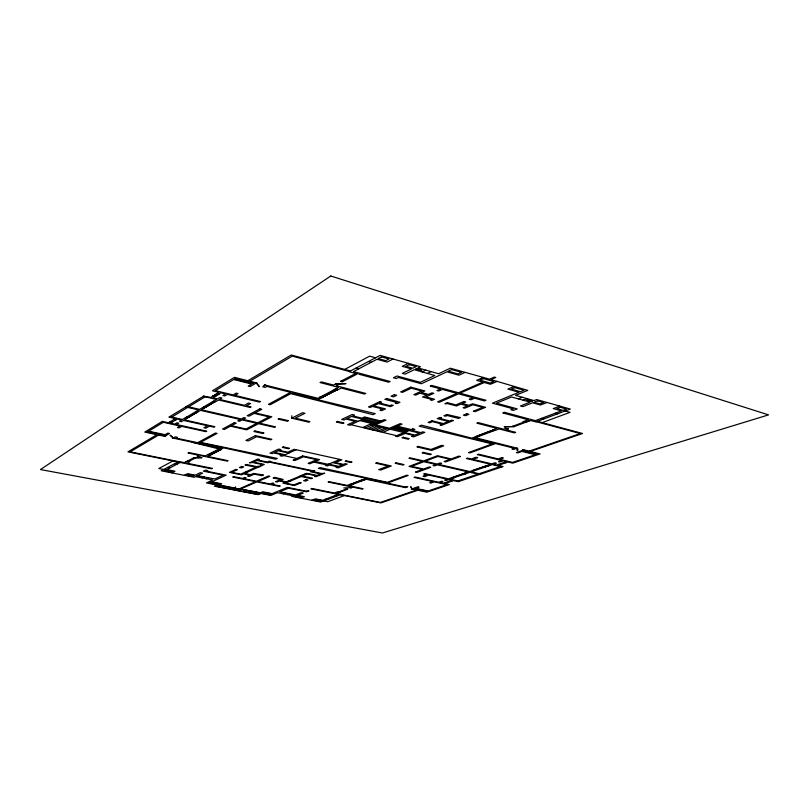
<?xml version="1.0" encoding="UTF-8"?>
<svg xmlns="http://www.w3.org/2000/svg" width="809" height="809" viewBox="0 0 809 809"><rect width="100%" height="100%" fill="white"/><g stroke="black" fill="none" stroke-linecap="round" stroke-linejoin="round"><path stroke-width="1.21" d="M473.69 470.373L474.711 470.605M452.959 477.371L454.223 477.654M321.244 396.592L322.983 397.027L335.563 390.423M291.725 418.172L302.526 412.721L304.953 413.308L295.265 418.162L309.898 421.631L308.745 422.197L291.725 418.172L291.867 415.725M258.061 466.48C258.415 465.974 258.455 467.723 261.883 464.447L252.62 462.505L249.627 462.839L257.727 459.037L259.325 459.37L257.849 460.058L267.213 462.04L269.164 461.14L270.702 461.464L267.88 462.758L257.07 460.473L253.51 462.141L264.28 464.406L262.369 465.276L260.791 464.942M259.638 466.813L262.369 465.276M244.015 489.688L239.747 489.394M235.55 486.836L235.581 488.06M187.455 461.201L184.614 462.677L178.809 461.504L161.224 470.798L194.211 477.259L195.535 476.612L212.676 479.98L206.426 482.922L218.511 485.269L219.199 484.864M214.486 396.713L212.969 397.856L217.479 398.928L219.866 397.512L221.939 398.008L219.542 399.413L244.399 405.319L248.464 403.044L250.517 403.539L246.442 405.805L251.103 406.917L250.112 407.453L218.592 399.98L215.457 401.83L213.394 401.345L216.529 399.494L203.322 396.359L168.919 417.141L175.391 418.587L168.484 422.753L162.306 421.388L144.791 432.087L164.682 436.324L169.526 433.503L167.797 433.128L165.076 434.716L148.654 431.197L163.287 422.308L180.013 425.979L177.424 427.496L179.153 427.87L181.752 426.363L205.88 431.662L206.76 431.177L176.463 424.513L178.728 423.178L176.938 422.773L174.673 424.118L170.416 423.178L177.282 419.011L181.62 419.972L179.507 421.226L181.489 421.671L183.603 420.417L207.508 425.746L203.929 427.759L205.88 428.194L209.48 426.181L213.97 427.182L214.85 426.697L184.462 419.911L187.294 418.233L185.301 417.788L182.47 419.466L169.759 416.635M255.523 383.395L257.09 383.041L234.428 377.368L212.433 390.787L218.976 392.365L210.997 397.391L203.342 396.127L205.415 396.622L188.598 406.836M214.365 401.901L212.767 401.577M197.457 412.054L187.749 417.586L197.406 411.973M321.679 397.694L317.765 399.697L375.234 413.621L372.949 414.663L290.724 393.659L270.166 404.753L268.457 404.338L290.613 392.335L266.869 386.399L265.13 387.39L262.763 386.803L265.615 385.175L317.957 398.281L338.587 387.359L320.051 382.556L321.304 381.888L333.5 385.054L335.887 383.81L337.1 384.437M171.771 417.08L187.668 407.423M156.956 434.676L127.964 451.867L177.94 461.959M185.392 417.808L198.66 409.941L185.615 406.947M213.505 401.133L199.611 409.374L186.555 406.371M247.857 380.726L291.22 355.009L350.479 370.977M188.133 416.645L186.778 417.444L187.476 417.525M203.271 407.675L204.697 406.826M186.98 417.484L187.921 416.766M203.474 407.716L204.596 406.887M187.182 417.535L187.688 417.232M203.676 407.766L204.222 407.443M187.385 417.575L187.89 417.272L187.294 417.141M203.888 407.817L204.424 407.493L203.807 407.352M204.313 407.847L214.345 401.911M204.323 407.888L214.446 401.901M158.625 435.03L130.168 451.847L178.577 461.626M187.071 418.182L200.48 410.365L240.283 419.507L237.785 420.862L239.595 421.277L242.093 419.922L256.827 423.309L245.966 428.992L231.374 425.706M215.234 401.547L201.441 409.799L241.284 418.971L243.802 417.606L245.612 418.02L243.094 419.386L257.849 422.783L269.104 416.888L254.198 413.389M249.809 381.211L292.271 356.122L349.468 371.513M256.423 382.869L250.062 386.581L248.181 386.105L251.71 384.042L233.649 379.542L215.366 390.656L233.093 394.934L236.177 393.123L238.028 393.578L234.934 395.379L260.458 401.537L259.426 402.113L227.42 394.398L224.781 395.965L222.9 395.51L225.529 393.943L221.019 392.861L214.557 396.734L212.524 396.248L214.466 396.956L219.29 393.902L217.247 393.407L212.494 396.481L214.466 396.956L212.524 396.248M173.015 438.094L175.169 436.87L177.323 437.325L176.008 438.073L197.639 442.695L215.437 433.048L217.065 433.412L200.47 442.361L277.335 458.43L275.576 459.239L223.709 447.842L219.785 449.855M210.168 455.083L220.746 449.359L219.168 449.025L205.193 455.932L188.821 452.534L187.971 452.989L198.711 455.214L197.113 456.054L197.912 456.155M335.553 390.626L336.969 389.867L335.553 390.545L333.874 390.11M172.964 460.958L158.797 468.512L163.721 469.483M344.715 369.43L369.642 356.132L375.548 357.79M525.183 422.349L530.299 420.427L535.851 421.924L570.305 409.061L536.62 399.545L534.001 400.576L515.535 395.368L527.751 390.383L490.982 379.603L495.765 377.51L494.309 377.085L489.526 379.178L450.33 368.206L438.599 373.728L417.94 367.913L420.397 366.72L380.159 355.363L349.114 371.705L357.366 373.92L342.278 381.757L340.518 381.403L355.727 373.485M187.283 461.16L189.832 461.676L186.889 463.203L212.413 468.36L211.503 468.805L180.225 462.485L166.705 469.564L175.007 471.202L171.781 472.861M393.083 359.014L387.096 362.088L377.014 359.267L353.493 371.614L390.13 381.494L388.644 382.222L358.842 374.203M184.452 462.637L194.049 457.641L202.038 457.682L194.666 457.833M188.689 461.454L195.373 457.985L193.786 457.783M219.168 449.025L220.675 448.247L172.408 437.972L173.702 437.709M335.219 389.412L337.302 388.34M208.611 454.759L219.613 449.116L191.652 442.139M322.113 396.572L322.589 396.784M322.387 396.43L322.862 396.643M322.66 396.289L323.135 396.501M323.084 396.066L323.681 395.914M323.357 395.935L323.63 395.793M323.135 396.198L323.408 396.056M210.36 454.345L211.634 453.697L210.178 454.314L210.805 454.375M210.724 454.425L211.2 454.183L210.664 454.061M322.912 397.017L336.969 389.867M211.098 454.436L220.119 449.855L219.29 449.379M220.139 449.986L221.191 449.45L207.549 456.428L228.087 460.685L227.198 461.12L201.057 455.7L199.722 456.397L197.386 455.912M184.28 475.318L187.567 473.68L195.191 475.176L200.298 472.668L202.634 473.134L197.517 475.641L214.769 478.999L223.051 475.105L203.342 471.162L205.466 470.12L207.822 470.595L206.558 471.212L226.166 475.136L211.806 481.851L221.737 483.792L218.511 485.269L238.534 489.162M408.343 363.312L402.285 366.335L411.478 368.914L402.366 373.384L405.147 374.152L414.279 369.693L434.787 375.518L420.276 382.344L397.047 375.993L393.447 377.763L396.208 378.511L398.352 377.469L421.398 383.759L446.942 371.806L458.915 375.204L465.013 372.413M202.119 477.907L204.181 476.916M422.116 371.968L425.888 370.158M206.507 478.766L208.58 477.775M427.385 373.445L431.167 371.634M216.974 484.975L214.365 486.179L258.132 494.643L260.862 493.5M256.099 467.096L240.718 474.165L231.698 472.345L237.31 469.705L235.773 469.402L229.443 472.375L241.557 474.822L243.721 473.831L249.85 475.075L247.685 476.056L249.303 476.38L254.259 474.155L261.883 475.702L263.471 474.994L253.409 473.427L250.659 474.671L244.571 473.437L259.659 466.52M258.081 466.186L257.009 466.682L246.3 464.457L245.016 465.064L257.677 467.43M217.742 485.127L215.568 486.118L236.319 490.133M296.134 449.743L282.108 456.175L280.096 455.74L282.189 454.779L273.624 452.919L272.178 453.596L270.014 453.131L278.66 449.066L280.834 449.541L279.135 450.34L287.761 452.231L294.122 449.298L341.873 459.846L335.26 462.606L343.4 464.376L345.2 463.648L347.223 464.083L338.071 467.835L336.059 467.4L337.586 466.773L329.496 465.023L327.321 465.923L325.41 465.519L339.962 459.421M366.629 417.474L349.751 425.2L347.648 424.695L355.131 421.256L346.009 419.042L343.977 419.992L341.681 419.436L352.218 414.481L354.534 415.057L352.724 415.897L361.876 418.142L364.485 416.948L381.019 421.024M362.654 427.526L369.885 424.29L403.994 432.593M365.102 428.113L384.093 419.659L386.024 420.134L375.457 424.816L389.523 428.244L400.182 423.643L402.083 424.108L382.849 432.38M367.721 428.74L374.982 425.524M483.317 377.409L476.663 380.351L482.852 382.111L458.541 392.759L431.703 385.418L430.226 386.095L440.571 388.917L436.991 390.535L438.771 391.02L442.351 389.412L456.903 393.376L437.699 401.8L439.388 402.245L458.612 393.841L472.891 397.745L469.25 399.302L470.959 399.767L474.61 398.22L484.449 400.9L485.966 400.273L459.967 393.154L484.298 382.515L490.456 384.265L497.161 381.373M234.307 488.049L234.934 488.323M234.964 488.474L239.231 488.858M370.239 429.346L377.51 426.141M372.646 429.933L379.927 426.737M235.864 490.335L255.684 481.648L232.689 477.057L233.558 476.653L242.417 478.432L244.561 477.462L246.098 477.765L243.944 478.736L256.453 481.234L268.376 476.005L269.862 476.309L257.919 481.527L270.246 483.994L272.451 483.064L273.938 483.357L271.733 484.298L280.258 485.997L279.348 486.381L256.908 481.901L237.067 490.567M375.042 430.509L382.333 427.314M377.833 431.177L385.135 428.001M380.21 431.753L387.531 428.588M258.89 492.812L259.335 493.055M299.836 476.167L311.02 478.746L312.395 478.18L302.283 476.086L307.359 473.963L316.107 475.793L314.62 476.41L316.097 476.713L324.682 473.204L321.638 473.528L312.8 471.657L314.832 470.808L313.366 470.494L310.434 471.728L320.667 473.882L316.895 475.429L306.702 473.295L286.194 481.881L280.329 480.688L283.15 479.484L274.767 477.3L273.159 477.998L280.632 479.525L275.556 481.679L277.133 482.002L279.358 481.052L285.274 482.255L283.039 483.195L294.506 485.511L301.241 482.751L299.805 482.457L293.859 484.904L285.314 483.175L301.342 476.481M514.12 386.469L507.86 389.089L519.024 392.264L492.469 403.165L513.189 408.828L510.904 409.728L513.331 410.385L517.184 408.869L496.433 403.185L511.571 396.997L530.138 402.113L520.409 405.956L522.847 406.634L532.575 402.801L540.493 405.016L547.015 402.478M260.265 493.379L257.919 494.36L237.452 490.406M283.221 493.834L285.466 492.924L295.467 494.936L301.1 492.711L303.213 493.126L297.57 495.351L304.396 496.696L300.715 498.122L291.806 496.382L293.262 495.806L277.477 492.701L270.813 495.432L243.307 490.082M518.296 398.877L522.28 397.27M287.266 494.623L289.45 493.753M523.12 400.152L526.993 398.604M493.045 430.054L471.789 438.154L421.499 425.18L419.143 426.171L492.246 443.898L468.603 452.565L469.978 452.888L495.512 443.565L514.028 448.186L511.976 448.914L513.766 449.359L517.153 448.176M362.402 480.212L361.684 480.394L362.381 480.404M492.003 430.884L491.063 431.126L491.579 431.258M362.715 480.283L361.461 480.758M350.257 485.269L366.103 479.241L405.238 487.574L407.888 486.644L404.581 486.856L387.187 483.145L408.171 475.48L406.846 475.186L387.349 482.326L320.243 467.612L318.412 468.381L366.396 478.321L350.55 484.358L361.987 479.98M494.511 430.439L475.379 437.709L517.649 448.297C515.404 453.444 520.47 448.874 516.071 448.55M300.715 498.122L311.698 500.275L315.409 498.86L322.548 500.275L338.263 494.38L310.848 488.848L311.849 488.454L334.329 493.005L337.707 491.73L339.881 492.165M559.788 406.098L553.245 408.575L561.476 410.881L535.356 420.65L504.381 412.297L502.793 412.924L528.176 419.75L522.907 421.742L525.344 422.399M505.767 428.365L503.562 429.195L478.291 422.632L476.895 423.188L496.827 428.345L492.63 429.953L494.865 430.53L499.072 428.932L514.281 432.866L515.697 432.34L505.756 429.761L508.416 428.76L506.636 428.588M338.688 491.923L346.383 489.02M523.999 422.035L512.38 426.414L513.573 426.828L530.461 420.478M346.98 489.152L347.688 489.233L336.605 493.399M350.712 487.736L353.068 487.21L362.129 489.091L363.12 488.717L349.245 485.835L352.218 484.712L350.176 484.278L347.203 485.42L329.081 481.648L328.11 482.033L351.066 486.796L349.528 487.372L351.531 487.787M339.74 492.135L336.463 493.369L341.398 494.37L320.768 502.045L311.698 500.275M344.462 495.553L327.807 501.711L323.782 500.923M542.192 422.622L570.011 412.347L565.157 410.982M411.73 488.96L417.768 486.866L419.102 487.149L415.715 488.323L428.173 490.992L446.912 484.642L434.312 481.871L431.096 482.993L429.771 482.7L432.977 481.577L414.036 477.411L415.088 477.037L438.731 482.245L441.562 481.264L442.917 481.567L440.086 482.538L443.302 483.246L452.089 480.273L448.833 479.545L446.194 480.455L444.697 480.121L447.337 479.211L428.841 475.085L424.533 476.622L422.976 476.279L427.283 474.741L423.704 473.943L424.755 473.558L448.408 478.847L451.938 477.623L453.444 477.957L469.877 472.274L479.525 474.489M416.574 489.991L380.412 502.45L341.064 494.501M452.11 477.664L465.003 473.214M473.427 470.312L486.967 465.65M529.106 451.169L580.245 433.543L536.357 421.732M465.367 473.407L465.013 473.71M486.401 466.166L485.562 466.368L486.158 466.429M465.671 473.477L464.063 474.034M530.279 451.462L582.52 433.493L537.419 421.337M417.747 490.244L380.897 502.915L340.417 494.744M453.444 477.957L449.905 479.181L459.37 481.294M457.833 480.951L477.967 474.125M479.161 473.72L500.286 466.571M244.116 489.718L259.982 492.802L259.355 493.207L262.713 491.801L272.148 493.642L287.377 487.382L305.438 491.002L308.957 490.871L306.611 491.801L288.53 488.191L279.712 491.791L285.466 492.924M259.891 492.792L240.445 489.091M477.846 435.818L476.137 436.496L477.593 436.87M453.091 477.239L468.512 471.96L437.477 464.821L434.564 465.883L433.098 465.549L436.011 464.487L423.855 461.696L411.468 466.338L423.532 469.058L429.185 466.985L430.722 467.339L416.938 472.375L415.411 472.031L422.49 469.442L409.03 466.409L422.45 461.363L408.929 458.258L410.042 457.823L423.582 460.938L437.477 455.71L451.169 458.936L458.865 456.114L460.432 456.488L445.688 461.868L444.131 461.514L450.067 459.34L437.811 456.458L425.018 461.261L437.173 464.063L440.106 462.981L441.583 463.324L438.64 464.396L469.705 471.546L486.007 465.913L487.342 466.267M335.381 390.464L322.983 396.865M464.932 473.164L466.277 473.508M219.188 484.955L235.662 488.171M167.554 467.46L169.86 467.915M326.229 498.89L328.191 499.284M174.633 463.709L176.999 464.184M334.511 495.786L336.514 496.19M245.703 471.88L247.271 472.193M289.005 480.698L290.512 481.001M346.171 489.101L347.385 489.344M207.802 454.587L210.603 455.174M301.899 475.298L303.405 475.611M210.38 454.213L211.119 454.223M353.058 484.197L351.672 483.913L352.967 484.237M209.541 454.284L211.109 454.607L220.159 449.935L218.561 449.652M304.72 474.125L306.227 474.438M260.771 465.236L262.359 465.569M362.027 480.546L361.411 480.688M270.166 461.706L312.8 470.737M269.296 462.111L311.9 471.111M406.29 487.321L405.451 487.625M412.58 488.666L411.265 488.858L426.839 492.175L449.339 484.581L444.748 483.57L453.505 480.586L458.298 481.648L503.046 466.54L498.142 465.377L507.991 462.01L512.744 463.152L540.099 453.92L524.05 449.905L516.405 452.565L517.811 452.909L522.078 451.432L535.275 454.719L512.582 462.404L499.537 459.249L503.289 457.945L501.904 457.611L498.152 458.915L478.503 454.173L477.29 454.607L501.772 460.513L498.546 461.626L499.942 461.959L503.178 460.847L506.495 461.656L496.686 465.033L493.359 464.235L496.291 463.233L494.754 462.859L491.821 463.87L472.861 459.37L477.674 457.651L476.076 457.267L471.263 458.986L467.592 458.116L466.439 458.531L490.648 464.275L486.796 465.61L488.323 465.964M362.665 479.515L364.728 479.959M361.957 479.97L363.302 480.303M362.007 480.273L362.604 480.324M285.183 454.759L274.544 452.453L278.195 450.744L288.874 453.07M328.606 464.174L338.668 466.358L342.52 464.771L332.428 462.576M315.166 461.504L328.232 464.336M283.453 455.548L296.923 458.47M313.781 462.101L326.826 464.922M169.961 421.863L171.892 422.288M445.172 482.609L446.619 482.922M174.056 419.386L176.018 419.82M450.411 480.839L451.816 481.153M230.484 426.181L246.735 429.842L258.536 423.694L274.413 427.344L275.414 426.839L259.527 423.178L271.794 416.787L255.148 412.873M186.99 417.323L187.799 417.333M186.08 417.404L187.749 417.788M196.102 411.741L197.568 412.074M464.942 473.467L465.549 473.518M464.679 473.558L465.276 473.609M464.599 473.852L464.063 473.943M480.718 474.084L471.071 471.859L492.185 464.639L501.863 466.945M203.595 407.483L204.323 407.554M203.372 407.615L204.111 407.685M202.553 407.635L204.374 408.06M486.128 466.176L486.715 466.237L485.036 466.823M485.845 466.267L486.431 466.338M485.875 466.53L485.036 466.732M498.506 464.386L500.002 464.74M350.873 424.685L396.592 435.697M504.351 462.384L505.847 462.748M358.306 421.287L347.01 418.526L351.46 416.443L362.796 419.224M404.278 432.471L414.896 435.06L419.558 433.149L408.909 430.53M363.231 419.032L377.581 422.551M361.562 419.79L375.902 423.299M393.841 427.658L407.685 431.045M392.122 428.396L405.956 431.773M359.823 420.589L374.142 424.088M365.152 418.152L379.522 421.691M397.3 426.171L411.184 429.579M395.641 426.879L409.506 430.277M479.161 436.273L477.634 435.859L491.559 430.621L493.025 430.995M319.535 397.148L322.164 397.816M334.795 389.311L337.454 389.999L341.267 388.047L364.424 394.044L365.719 393.417L336.16 385.741L338.152 384.71L335.482 384.022M491.69 430.894L492.337 430.975L490.476 431.682M491.376 431.015L492.024 431.086M505.665 428.335L507.961 428.932M340.933 381.181L342.551 381.615M512.694 426.303L514.028 426.656M356.091 368.024L358.903 368.783M541.363 418.405L543.638 419.022M368.51 361.502L371.291 362.27M555.146 413.257L557.391 413.874M343.774 487.928L350.459 487.706M330.78 276L40.45 469.554L382.384 533L768.55 414.886L330.78 276M148.027 431.612L147.299 432.046L163.792 435.566L164.53 435.141L148.027 431.612M235.52 378.43L234.559 379.017L252.742 383.557L253.723 382.981L235.52 378.43M165.623 435.98L164.945 436.375L165.623 435.98M264.664 384.932L263.977 385.509L265.322 385.104L264.664 384.932M234.327 422.662L222.566 429.033L224.437 429.448L236.228 423.087L234.327 422.662M259.851 408.828L247.16 415.705L249.081 416.15L261.792 409.293L259.851 408.828M199.833 442.745L199.166 443.11L222.101 447.498L199.833 442.745M292.565 392.709L291.675 393.184L316.006 399.262L316.916 398.797L292.565 392.709M165.936 469.938L164.227 470.828L170.386 472.041L172.105 471.151L165.936 469.938M381.443 356.89L378.278 358.559L385.782 360.662L388.967 359.014L381.443 356.89M254.966 430.954L253.935 431.48L262.935 433.503L263.967 432.987L254.966 430.954M279.196 418.516L278.104 419.082L287.296 421.236L288.409 420.68L279.196 418.516M255.371 435.647L245.926 440.42L248.232 440.935L256.675 436.678L270.803 439.823L271.834 439.317L255.371 435.647M188.78 474.418L186.96 475.328L192.633 476.44L194.463 475.54L188.78 474.418M409.303 364.667L405.946 366.335L412.812 368.257L416.18 366.608L409.303 364.667M196.799 475.995L201.31 476.885L196.799 475.995M416.443 368.651L415.624 369.046L421.064 370.573L421.883 370.178L416.443 368.651M241.618 466.48L239.484 467.491L241.578 467.915L243.721 466.914L241.618 466.48M283.332 446.922L282.321 447.397L288.429 448.752L289.46 448.277L283.332 446.922M337.555 421.428L336.382 421.985L342.773 423.522L343.956 422.976L337.555 421.428M394.307 394.691L391.081 396.208L393.457 396.835L396.693 395.318L394.307 394.691M379.846 401.638L368.631 406.917L370.38 407.352L372.373 406.421L382.647 409.02L379.997 410.244L381.676 410.669L385.509 408.919L373.616 405.896L378.561 403.58L390.484 406.634L393.174 405.4L391.414 404.955L389.877 405.653L379.613 403.024L381.615 402.093L379.846 401.638M386.742 398.473L384.862 399.353L396.845 402.457L395.288 403.175L397.047 403.63L399.929 402.316L386.742 398.473M410.8 387.157L400.688 391.9L402.447 392.375L411.377 388.189L421.813 391L413.884 394.63L415.684 395.116L419.952 393.164L426.93 395.035L422.601 396.986L431.612 399.383L430.469 399.889L432.087 400.324L434.564 399.221L425.868 396.906L433.776 393.346L431.905 392.84L428.406 394.418L421.347 392.527L424.826 390.939L410.8 387.157M211.078 482.174L209.258 483.024L217.348 484.591L219.178 483.752L211.078 482.174M451.644 369.571L448.206 371.179L457.985 373.96L461.454 372.373L451.644 369.571M302.637 455.922L293.121 460.159L294.911 460.543L303.446 456.761L316.754 459.664L308.128 463.385L309.898 463.769L319.555 459.613L302.637 455.922M483.529 378.622L480.071 380.159L490.305 383.072L493.783 381.555L483.529 378.622M447.407 402.649L444.91 403.721L447.66 403.651L456.428 405.976L460.847 404.106L467.511 405.885L463.132 407.726L464.831 408.181L472.992 404.773L482.73 407.392L473.417 411.205L475.035 411.639L485.592 407.321L472.507 403.792L468.927 405.289L462.192 403.479L465.751 401.972L463.951 401.486L455.902 404.904L447.407 402.649M432.097 420.741L428.153 422.399L429.741 422.794L432.481 421.651L442.098 424.088L440.015 424.947L441.633 425.352L453.394 420.549L451.766 420.124L449.673 420.983L440.076 418.526L441.663 417.859L439.995 417.434L437.224 418.597L448.408 421.449L443.241 423.572L432.097 420.741M446.952 414.521L443.989 415.755L445.658 416.19L447.266 415.523L458.45 418.415L460.422 417.606L446.952 414.521M412.853 428.881L395.439 436.172L397.431 436.658L405.178 433.422L413.723 435.505L411.599 436.375L413.723 436.89L424.796 432.36L422.652 431.834L420.761 432.613L412.196 430.509L414.896 429.377L412.853 428.881M263.764 492.448L261.853 493.247L269.518 494.744L271.44 493.945L263.764 492.448M514.878 387.642L511.318 389.129L520.42 391.718L523.999 390.251L514.878 387.642M346.292 460.817L345.221 461.261L350.944 462.526L352.016 462.081L346.292 460.817M403.256 437.244L402.022 437.76L407.979 439.186L409.223 438.68L403.256 437.244M305.984 479.747L303.719 480.677L305.681 481.082L307.946 480.152L305.984 479.747M466.732 413.733L463.365 415.118L465.549 415.695L468.927 414.309L466.732 413.733M290.542 494.441L290.057 494.643L294.648 495.25L290.542 494.441M527.62 399.858L526.75 400.202L532.413 401.203L527.62 399.858M376.802 462.758L375.679 463.203L388.138 465.984L378.733 469.614L380.736 470.059L391.293 465.994L376.802 462.758M418.152 446.406L416.908 446.902L431.784 450.421L443.736 445.83L441.643 445.324L430.964 449.45L418.152 446.406M296.761 495.664L294.739 496.463L299.826 497.464L301.858 496.675L296.761 495.664M537.581 400.819L533.991 402.235L539.916 403.903L543.527 402.498L537.581 400.819M396.299 462.849L395.156 463.294L402.902 465.033L404.045 464.599L396.299 462.849M423.38 452.393L422.156 452.868L430.044 454.709L431.268 454.243L423.38 452.393M367.782 478.615L367.003 478.918L386.5 482.619L367.782 478.615M474.276 438.144L473.265 438.529L493.227 443.514L494.248 443.14L474.276 438.144M316.461 499.547L314.479 500.306L319.757 501.337L321.749 500.589L316.461 499.547M560.374 407.311L556.885 408.636L562.993 410.355L566.502 409.041L560.374 407.311M523.342 449.723L522.422 450.138L523.838 449.844L523.342 449.723M414.764 488.596L413.844 488.919L427.294 491.275L414.764 488.596M524.232 450.623L523.049 451.028L536.327 454.345L537.52 453.94L524.232 450.623M256.665 383.345L259.264 386.53L256.665 383.345M345.756 383.658L336.817 384.012L345.756 383.658M170.224 435.293L173.035 437.73L170.224 435.293M512.764 426.545L504.361 426.808L512.764 426.545M410.841 486.826L411.963 488.687L410.841 486.826"/></g></svg>
